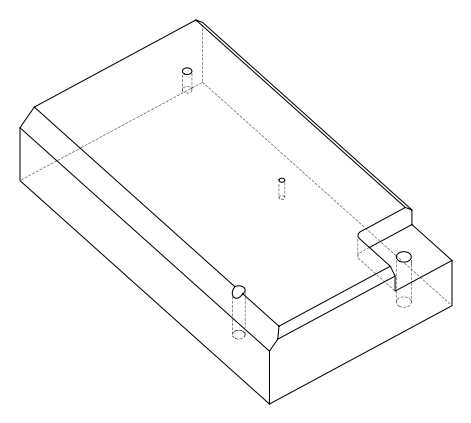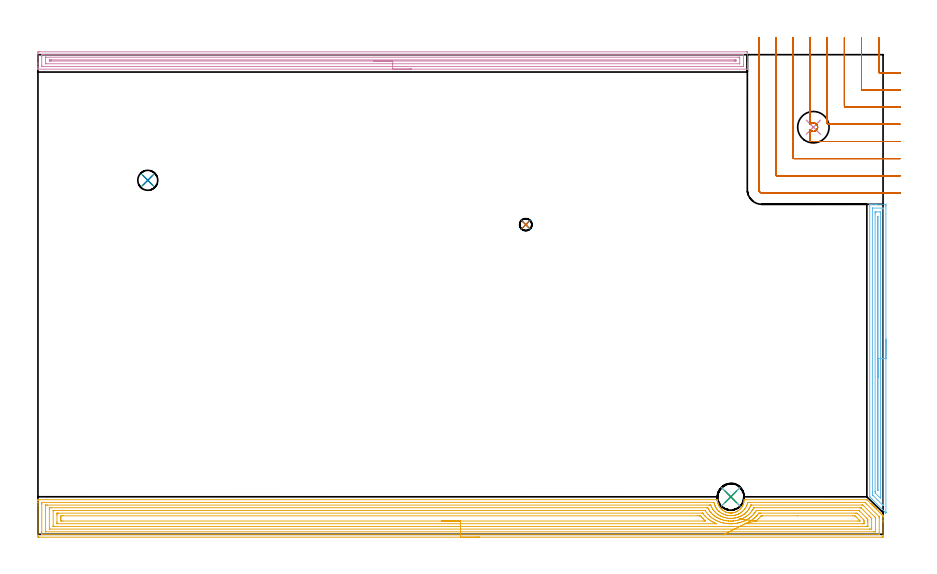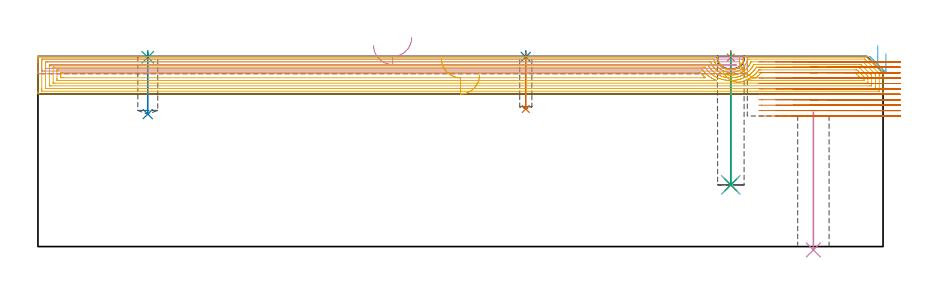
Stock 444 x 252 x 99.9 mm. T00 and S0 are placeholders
(PLAN: 13 operations, 8 tool changes, 62.6 min)
(1 SPOT_DRILL | STEP1POCKET | NXT0321_9005460120000 | 0.03 min | 2 mm3)
(2 SPOT_DRILL_1 | STEP1POCKET_1 | NXT0321_9005460120000 | 0.03 min | 0 mm3)
(3 SPOT_DRILL_2 | STEP1POCKET_2 | NXT0321_9005460120000 | 0.03 min | 1 mm3)
(4 INDEXABLE_INSERT_DRILL_THROUGH_HOLE_FROM_SOLID | STEP1HOLE | NXT0302_004 | 0.3 min | 21316 mm3)
(5 DRILL_BLIND_HOLE_INTO_CENTER | STEP1POCKET | UGT0301_201 | 0.28 min | 3617 mm3)
(6 DRILL_TO_ENLARGE_BLIND_HOLE | STEP1POCKET | UGT0301_374 | 0.28 min | 5307 mm3)
(7 DRILL_BLIND_HOLE_INTO_CENTER_1 | STEP1POCKET_1 | NXT0301_035 | 0.12 min | 851 mm3)
(8 DRILL_BLIND_HOLE_INTO_CENTER_2 | STEP1POCKET_2 | NXT0301_076 | 0.13 min | 2499 mm3)
(9 BORE_BLIND_HOLE | STEP1POCKET | UGT0332_064 | 0.28 min | 1434 mm3)
(10 AREA_MILL | FG_CHAMFER_SURFACE | UGT0205_001 | 12.1 min | 15656 mm3)
(11 AREA_MILL_1 | FG_CHAMFER_SURFACE_1 | UGT0205_001 | 25.23 min | 85924 mm3)
(12 AREA_MILL_2 | FG_CHAMFER_SURFACE_2 | UGT0205_001 | 5.2 min | 5850 mm3)
(13 MILL_CORNER_NOTCH_RECTANGULAR | CORNER_NOTCH_RECTANGULAR | NXT0201_011 | Follow Part, ap 3, ae 75% | 18.59 min | 167952 mm3)
(TOOL NXT0321_9005460120000 | NC Spot Drill, 142deg, 12mm, Carbide, Uncoated | D12 PA142 FL30 Z2)
(TOOL NXT0302_004 | Index. Insert Drill 16.5mm [880-D1650L20-05] | D16.5 PA176 FL83 Z2)
(TOOL UGT0301_201 | Twist Drill 8.4 mm | D8.4 PA118 FL72 Z2)
(TOOL UGT0301_374 | Twist Drill Flat Bottom 13 mm | D13 PA180 FL101 Z2)
(TOOL NXT0301_035 | Carbide Drill 6.4mm [860.1-0640-032A1-MM 2214] | D6.4 PA140 FL53 Z2)
(TOOL NXT0301_076 | Carbide Drill 10.5mm [860.1-1050-032A1-MM 2214] | D10.5 PA140 FL55 Z2)
(TOOL UGT0332_064 | 14 mm Boring Bar Slip Fit | D14)
(TOOL UGT0205_001 | Chamfer Mill 20 x 3 x 45 deg. | D20 FL50 Z2)
(TOOL NXT0201_011 | ENDMILL 12mm [2P460-1200-NA 1630] | D12 FL38 Z6)
(OP 1 SPOT_DRILL)
G17 G21 G94 G90
T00 M6
G54
G17 G0 G90 X364. Y19.7 S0 M3
G43 Z109.9 H0
G94 G81 G98 Z99.297 F250. R102.9
G80
M5
M2
(OP 2 SPOT_DRILL_1)
G17 G21 G94 G90
T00 M6
G54
G17 G0 G90 X256.3 Y162.7 S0 M3
G43 Z109.9 H0
G94 G81 G98 Z99.625 F250. R102.9
G80
M5
M2
(OP 3 SPOT_DRILL_2)
G17 G21 G94 G90
T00 M6
G54
G17 G0 G90 X57.7 Y186. S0 M3
G43 Z109.9 H0
G94 G81 G98 Z99.448 F250. R102.9
G80
M5
M2
(OP 4 INDEXABLE_INSERT_DRILL_THROUGH_HOLE_FROM_SOLID)
G17 G21 G94 G90
T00 M6
G54
G17 G0 G90 X407.4 Y213.9 S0 M3
G43 Z109.9 H1
G94 G81 G98 Z-1.788 F250. R70.6
G80
M5
M2
(OP 5 DRILL_BLIND_HOLE_INTO_CENTER)
G17 G21 G94 G90
T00 M6
G54
G17 G0 G90 X364. Y19.7 S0 M3
G43 Z109.9 H0
G94 G81 G98 Z32.4 F250. R101.9
G80
M5
M2
(OP 6 DRILL_TO_ENLARGE_BLIND_HOLE)
G17 G21 G94 G90
T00 M6
G54
G17 G0 G90 X364. Y19.7 S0 M3
G43 Z109.9 H0
G94 G73 G98 Z32.4 F250. Q11.25 R101.9
G80
M5
M2
(OP 7 DRILL_BLIND_HOLE_INTO_CENTER_1)
G17 G21 G94 G90
T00 M6
G54
G17 G0 G90 X256.3 Y162.7 S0 M3
G43 Z109.9 H1
G94 G81 G98 Z72.3 F250. R101.9
G80
M5
M2
(OP 8 DRILL_BLIND_HOLE_INTO_CENTER_2)
G17 G21 G94 G90
T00 M6
G54
G17 G0 G90 X57.7 Y186. S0 M3
G43 Z109.9 H1
G94 G81 G98 Z69.6 F250. R101.9
G80
M5
M2
(OP 9 BORE_BLIND_HOLE)
G17 G21 G94 G90
T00 M6
G54
G17 G0 G90 X364. Y19.7 S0 M3
G43 Z109.9 H0
G94 G85 G98 Z32.4 F250. R101.9
G80
M5
M2
(OP 10 AREA_MILL)
G17 G21 G94 G90
T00 M6
G54
G17 G0 G90 X196.35 Y244.4 S1061 M3
G43 Z109.9 H0
G94 G1 X196.312 Z109.028 F250.
X196.198 Z108.163
X196.009 Z107.312
X195.747 Z106.48
X195.413 Z105.674
X195.01 Z104.9
X194.542 Z104.164
X194.01 Z103.472
X193.421 Z102.829
X192.778 Z102.24
X192.086 Z101.708
X191.35 Z101.24
X190.576 Z100.837
X189.77 Z100.503
X188.938 Z100.241
X188.086 Z100.052
X187.222 Z99.938
X186.35 Z99.9
X0.166
X0.01 Y244.403 Z99.888
X0.007 Y244.438 Z99.853
X0. Y244.81 Z99.489
Y245.178 Z99.121
Y245.84 Z98.455
Y247.059 Z97.238
Y247.617 Z96.677
Y252.339 Z91.958
X0.004 Y252.949 Z91.349
X0.008 Y253.492 Z90.806
X0.065 Y253.494 Z90.804
X0.613 Y253.5 Z90.8
X372.087
X372.43 Y253.496 Z90.802
X372.69 Y253.492 Z90.806
X372.7 Y253.228 Z91.07
Y247.617 Z96.677
Y247.059 Z97.238
Y246.729 Z97.568
Y246.171 Z98.126
Y245.84 Z98.455
Y245.178 Z99.121
Y244.81 Z99.489
X372.693 Y244.438 Z99.853
X372.69 Y244.403 Z99.888
X372.534 Y244.4 Z99.9
X186.35
Y245.814 Z98.486
X2.424 Y245.815 Z98.485
X2.399 Y245.816 Z98.484
X2.01 Y245.84 Z98.46
X2.001 Y246.235 Z98.065
X2. Y251.171 Z93.129
X2.001 Y251.567 Z92.733
X2.01 Y252.06 Z92.24
X2.374 Y252.085 Z92.215
X2.399
X3.266 Y252.086 Z92.214
X370.276 Y252.085 Z92.215
X370.301
X370.69 Y252.06 Z92.24
X370.699 Y251.665 Z92.635
X370.7 Y246.729 Z97.571
X370.699 Y246.333 Z97.967
X370.69 Y245.84 Z98.46
X370.326 Y245.815 Z98.485
X370.301
X369.434 Y245.814 Z98.486
X186.35
Y247.228 Z97.072
X4.575 Y247.229 Z97.071
X4.184 Y247.231 Z97.069
X4.055 Y247.233 Z97.067
X4.016 Y247.235 Z97.065
X4.01 Y247.312 Z96.988
X4.005 Y247.434 Z96.866
X4.001 Y247.617 Z96.683
X4. Y247.801 Z96.499
X4.001 Y250.465 Z93.835
X4.008 Y250.649 Z93.651
X4.011 Y250.666 Z93.634
X4.015 Y250.668 Z93.632
X4.038 Y250.67 Z93.63
X4.087 Y250.671 Z93.629
X4.184
X368.125
X368.515 Y250.669 Z93.631
X368.645 Y250.667 Z93.633
X368.684 Y250.665 Z93.635
X368.69 Y250.588 Z93.712
X368.695 Y250.466 Z93.834
X368.699 Y250.283 Z94.017
X368.7 Y250.099 Z94.201
X368.699 Y247.435 Z96.865
X368.692 Y247.25 Z97.05
X368.689 Y247.234 Z97.066
X368.685 Y247.232 Z97.068
X368.662 Y247.23 Z97.07
X368.613 Y247.229 Z97.071
X368.515 Y247.228 Z97.072
X186.35
Y248.643 Z95.657
X6.725
X6.108 Y248.648 Z95.652
X6.015 Y248.65 Z95.65
X6.01 Y248.743 Z95.557
X6.007 Y248.95 Z95.35
X6.01 Y249.157 Z95.143
X6.015 Y249.251 Z95.049
X6.112 Y249.254 Z95.046
X6.246 Y249.255 Z95.045
X6.863 Y249.257 Z95.043
X7.001
X365.975
X366.592 Y249.252 Z95.048
X366.685 Y249.25 Z95.05
X366.69 Y249.157 Z95.143
X366.693 Y248.95 Z95.35
X366.69 Y248.743 Z95.557
X366.685 Y248.649 Z95.651
X366.587 Y248.647 Z95.653
X365.699 Y248.643 Z95.657
X186.35
X185.478 Z95.695
X184.614 Z95.809
X183.762 Z95.998
X182.93 Z96.26
X182.124 Z96.594
X181.35 Z96.997
X180.614 Z97.466
X179.922 Z97.997
X179.279 Z98.586
X178.69 Z99.229
X178.158 Z99.922
X177.69 Z100.657
X177.287 Z101.431
X176.953 Z102.237
X176.691 Z103.069
X176.502 Z103.921
X176.388 Z104.786
X176.35 Z105.657
G0 Z109.9
M5
M2
(OP 11 AREA_MILL_1)
G17 G21 G94 G90
T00 M6
G54
G17 G0 G90 X232. Y-1.5 S1061 M3
G43 Z109.9 H0
Z90.2
G94 G1 X231.962 Z89.328 F250.
X231.848 Z88.464
X231.659 Z87.612
X231.397 Z86.78
X231.063 Z85.974
X230.66 Z85.2
X230.192 Z84.464
X229.66 Z83.772
X229.071 Z83.129
X228.428 Z82.54
X227.736 Z82.008
X227. Z81.54
X226.226 Z81.137
X225.42 Z80.803
X224.588 Z80.541
X223.737 Z80.352
X222.872 Z80.238
X222. Z80.2
X0.633 Y-1.499 Z80.201
X0.101 Y-1.494 Z80.204
X0.008 Y-1.492 Z80.206
X0.004 Y-0.967 Z80.731
X0. Y-0.339 Z81.359
Y15.005 Z96.7
Y16.411 Z98.107
Y16.779 Z98.475
Y17.516 Z99.216
Y17.757 Z99.457
X0.008 Y18.164 Z99.856
X0.01 Y18.197 Z99.888
X0.186 Y18.2 Z99.9
X356.609
X356.991 Y18.193 Z99.892
X357.003 Y18.121 Z99.82
X357.011 Y17.903 Z99.603
X357.033 Y17.667 Z99.366
X357.062 Y17.357 Z99.057
X357.129 Y16.915 Z98.613
X357.215 Y16.52 Z98.216
X357.224 Y16.476 Z98.172
X357.327 Y16.111 Z97.808
X357.399 Y15.892 Z97.589
X357.446 Y15.75 Z97.447
X357.509 Y15.591 Z97.29
X357.713 Y15.145 Z96.845
X357.786 Y15.005 Z96.704
X357.942 Y14.708 Z96.407
X358.031 Y14.561 Z96.26
X358.133 Y14.394 Z96.092
X358.34 Y14.087 Z95.785
X358.398 Y14.012 Z95.71
X358.544 Y13.825 Z95.524
X358.878 Y13.443 Z95.142
X358.994 Y13.325 Z95.022
X359.087 Y13.23 Z94.926
X359.171 Y13.142 Z94.841
X359.234 Y13.078 Z94.778
X359.394 Y12.934 Z94.632
X359.765 Y12.639 Z94.337
X360.055 Y12.43 Z94.13
X360.128 Y12.378 Z94.078
X360.648 Y12.059 Z93.757
X360.731 Y12.015 Z93.714
X360.832 Y11.962 Z93.661
X361.022 Y11.872 Z93.569
X361.081 Y11.847 Z93.544
X361.466 Y11.686 Z93.385
X361.625 Y11.629 Z93.329
X361.916 Y11.528 Z93.224
X361.976 Y11.512 Z93.207
X362.173 Y11.456 Z93.154
X362.232 Y11.439 Z93.138
X362.361 Y11.406 Z93.101
X362.423 Y11.394 Z93.086
X362.663 Y11.345 Z93.037
X362.81 Y11.315 Z93.006
X362.87 Y11.307 Z92.997
X363.256 Y11.251 Z92.946
X363.538 Y11.226 Z92.921
X363.704 Y11.212 Z92.905
X363.764 Y11.211 Z92.901
X363.816 Y11.207 Z92.9
X363.96 Z92.904
X363.996 Z92.902
X364.017 Y11.208 Z92.904
X364.018
X364.12 Y11.212 Z92.899
X364.207 Z92.903
X364.598 Y11.234 Z92.931
X364.659 Y11.241 Z92.938
X364.714 Y11.247 Z92.946
X365.046 Y11.288 Z92.987
X365.492 Y11.373 Z93.067
X365.553 Y11.389 Z93.081
X365.725 Y11.43 Z93.128
X365.826 Y11.456 Z93.154
X365.941 Y11.486 Z93.182
X366. Y11.506 Z93.2
X366.276 Y11.592 Z93.291
X366.386 Y11.628 Z93.326
X366.836 Y11.812 Z93.51
X366.895 Y11.841 Z93.537
X367.28 Y12.019 Z93.719
X367.354 Y12.058 Z93.758
X367.414 Y12.095 Z93.795
X367.77 Y12.313 Z94.013
X368.174 Y12.589 Z94.289
X368.61 Y12.942 Z94.64
X369.068 Y13.38 Z95.08
X369.452 Y13.825 Z95.524
X369.717 Y14.177 Z95.875
X369.93 Y14.49 Z96.189
X369.962 Y14.538 Z96.236
X370.061 Y14.708 Z96.407
X370.287 Y15.146 Z96.845
X370.422 Y15.448 Z97.146
X370.486 Y15.591 Z97.29
X370.646 Y16.03 Z97.729
X370.777 Y16.475 Z98.173
X370.812 Y16.62 Z98.318
X370.856 Y16.798 Z98.494
X370.94 Y17.357 Z99.057
X370.98 Y17.729 Z99.428
X370.997 Y18.118 Z99.816
X371.009 Y18.194 Z99.892
X371.814 Y18.2 Z99.9
X435.317
X435.495 Y18.196 Z99.889
X435.548 Y18.154 Z99.849
X435.591 Y18.11 Z99.808
X437.514 Y16.188 Z97.884
X437.619 Y16.082 Z97.781
X437.703 Y15.998 Z97.697
X437.81 Y15.892 Z97.588
X437.912 Y15.788 Z97.488
X438.001 Y15.7 Z97.399
X438.106 Y15.596 Z97.292
X438.206 Y15.495 Z97.194
X438.299 Y15.401 Z97.101
X438.401 Y15.301 Z96.997
X438.499 Y15.201 Z96.901
X438.597 Y15.103 Z96.803
X438.697 Y15.005 Z96.701
X438.793 Y14.908 Z96.607
X438.895 Y14.805 Z96.505
X438.993 Y14.709 Z96.405
X439.086 Y14.614 Z96.314
X439.193 Y14.507 Z96.206
X439.289 Y14.413 Z96.109
X439.38 Y14.321 Z96.02
X439.491 Y14.209 Z95.908
X439.584 Y14.117 Z95.814
X439.673 Y14.027 Z95.727
X439.789 Y13.911 Z95.61
X439.88 Y13.822 Z95.518
X439.966 Y13.734 Z95.433
X440.088 Y13.613 Z95.312
X440.176 Y13.526 Z95.222
X440.26 Y13.44 Z95.14
X440.386 Y13.315 Z95.014
X440.472 Y13.23 Z94.926
X440.715 Y12.985 Z94.685
X441.359 Y12.343 Z94.039
X441.578 Y12.122 Z93.822
X442.246 Y11.456 Z93.152
X442.448 Y11.252 Z92.952
X442.473 Y11.227 Z92.927
X443.133 Y10.568 Z92.265
X443.195 Y10.506 Z92.205
X443.367 Y10.333 Z92.032
X443.429 Y10.272 Z91.969
X443.488 Y10.213 Z91.912
X443.665 Y10.035 Z91.734
X443.725 Y9.977 Z91.673
X443.781 Y9.919 Z91.618
X443.963 Y9.733 Z91.432
X443.992 Y9.697 Z91.395
X443.995 Y9.681 Z91.379
X444. Y9.627 Z91.325
Y9.572 Z91.27
Y8.794 Z90.488
Y7.538 Z89.235
Y7.019 Z88.713
Y6.391 Z88.086
Y-0.707 Z80.99
X443.997 Y-0.967 Z80.731
X443.992 Y-1.492 Z80.206
X443.899 Y-1.494 Z80.204
X443.367 Y-1.5 Z80.2
X222.
Y-0.086 Z81.614
X2.428
X2.01 Y-0.079 Z81.621
X2.003 Y0.336 Z82.036
X2.001 Y0.808 Z82.508
X2. Y1.226 Z82.926
X2.001 Y15.892 Z97.592
X2.003 Y16.308 Z98.008
X2.01 Y16.779 Z98.479
X2.415 Y16.786 Z98.486
X354.814
X355.128 Y16.779 Z98.479
X355.226 Y16.377 Z98.077
X355.359 Y15.892 Z97.592
X355.457 Y15.583 Z97.283
X355.527 Y15.375 Z97.075
X355.644 Y15.075 Z96.775
X355.676 Y15.005 Z96.705
X355.715 Y14.921 Z96.621
X356.134 Y14.117 Z95.817
X356.315 Y13.82 Z95.52
X356.609 Y13.386 Z95.086
X356.735 Y13.23 Z94.93
X357.088 Y12.814 Z94.514
X357.522 Y12.343 Z94.043
X357.754 Y12.132 Z93.832
X357.988 Y11.933 Z93.633
X358.398 Y11.608 Z93.308
X358.454 Y11.567 Z93.267
X358.618 Y11.456 Z93.156
X359.292 Y11.026 Z92.726
X359.605 Y10.853 Z92.553
X360.172 Y10.583 Z92.283
X360.187 Y10.577 Z92.277
X360.208 Y10.568 Z92.268
X361.081 Y10.248 Z91.948
X361.532 Y10.121 Z91.821
X361.976 Y10.016 Z91.716
X362.129 Y9.985 Z91.685
X362.425 Y9.93 Z91.63
X362.77 Y9.879 Z91.579
X362.87 Y9.868 Z91.568
X363.643 Y9.801 Z91.501
X363.764 Y9.797 Z91.497
X364.155 Y9.799 Z91.499
X364.525 Y9.814 Z91.514
X364.659 Y9.823 Z91.523
X365.337 Y9.895 Z91.595
X365.553 Y9.927 Z91.627
X366.097 Y10.029 Z91.729
X366.448 Y10.117 Z91.817
X366.804 Y10.215 Z91.915
X367.342 Y10.393 Z92.093
X367.469 Y10.442 Z92.142
X367.781 Y10.568 Z92.268
X368.152 Y10.736 Z92.436
X368.236 Y10.776 Z92.476
X368.685 Y11.011 Z92.711
X369.131 Y11.283 Z92.983
X369.235 Y11.352 Z93.052
X369.384 Y11.456 Z93.156
X369.752 Y11.727 Z93.427
X370.025 Y11.947 Z93.647
X370.238 Y12.132 Z93.832
X370.462 Y12.343 Z94.043
X370.693 Y12.568 Z94.268
X370.92 Y12.816 Z94.516
X371.109 Y13.042 Z94.742
X371.26 Y13.23 Z94.93
X371.496 Y13.545 Z95.245
X371.814 Y14.007 Z95.707
X371.855 Y14.077 Z95.777
X371.877 Y14.117 Z95.817
X372.157 Y14.664 Z96.364
X372.311 Y15.005 Z96.705
X372.429 Y15.282 Z96.982
X372.645 Y15.892 Z97.592
X372.661 Y15.939 Z97.639
X372.709 Y16.099 Z97.799
X372.843 Y16.646 Z98.346
X372.875 Y16.779 Z98.479
X373.597 Y16.786 Z98.486
X434.417 Y16.785 Z98.485
X434.423
X434.459 Y16.779 Z98.479
X435.331 Y15.919 Z97.619
X441.799 Y9.451 Z91.151
X441.907 Y9.34 Z91.04
X441.959 Y9.284 Z90.984
X441.982 Y9.256 Z90.956
X441.99 Y9.211 Z90.911
X441.996 Y8.794 Z90.494
X441.999 Y8.376 Z90.076
Y0.808 Z82.508
X441.998 Y0.392 Z82.092
X441.99 Y-0.079 Z81.621
X441.585 Y-0.086 Z81.614
X222.
Y1.328 Z83.028
X4.087 Y1.329 Z83.029
X4.043 Y1.33 Z83.03
X4.019 Y1.332 Z83.032
X4.012 Y1.334 Z83.034
X4.01 Y1.348 Z83.048
X4.004 Y1.486 Z83.186
X4.001 Y1.695 Z83.395
X4. Y1.904 Z83.604
X4.001 Y15.213 Z96.913
X4.003 Y15.283 Z96.983
X4.008 Y15.338 Z97.038
X4.012 Y15.365 Z97.065
X4.027 Y15.366 Z97.066
X4.211 Y15.369 Z97.069
X4.736 Y15.371 Z97.071
X5.105 Y15.372 Z97.072
X352.662 Y15.371 Z97.071
X353.031 Y15.37 Z97.07
X353.401 Y15.366 Z97.066
X353.445 Y15.365 Z97.065
X353.463 Y15.342 Z97.042
X353.597 Y15.005 Z96.705
X353.926 Y14.261 Z95.961
X353.998 Y14.117 Z95.817
X354.072 Y13.973 Z95.673
X354.351 Y13.47 Z95.17
X354.498 Y13.23 Z94.93
X354.82 Y12.758 Z94.458
X355.155 Y12.343 Z94.043
X355.414 Y12.04 Z93.74
X355.715 Y11.717 Z93.417
X355.974 Y11.456 Z93.156
X356.306 Y11.151 Z92.851
X356.609 Y10.904 Z92.604
X357.047 Y10.568 Z92.268
X357.504 Y10.263 Z91.963
X358.315 Y9.763 Z91.463
X358.398 Y9.719 Z91.419
X358.475 Y9.681 Z91.381
X359.292 Y9.319 Z91.019
X359.888 Y9.09 Z90.79
X360.187 Y8.983 Z90.683
X360.826 Y8.794 Z90.494
X361.081 Y8.731 Z90.431
X361.163 Y8.712 Z90.412
X361.976 Y8.552 Z90.252
X362.26 Y8.511 Z90.211
X362.87 Y8.443 Z90.143
X363.257 Y8.41 Z90.11
X363.764 Y8.383 Z90.083
X364.177 Y8.385 Z90.085
X364.659 Y8.404 Z90.104
X365.023 Y8.432 Z90.132
X365.553 Y8.488 Z90.188
X365.827 Y8.522 Z90.222
X366.448 Y8.631 Z90.331
X366.585 Y8.658 Z90.358
X367.175 Y8.794 Z90.494
X367.306 Y8.829 Z90.529
X367.342 Y8.84 Z90.54
X367.984 Y9.044 Z90.744
X368.236 Y9.128 Z90.828
X368.634 Y9.287 Z90.987
X369.131 Y9.501 Z91.201
X369.255 Y9.558 Z91.258
X369.509 Y9.681 Z91.381
X369.845 Y9.859 Z91.559
X370.025 Y9.961 Z91.661
X370.403 Y10.194 Z91.894
X370.92 Y10.538 Z92.238
X370.937 Y10.551 Z92.251
X370.961 Y10.568 Z92.268
X371.436 Y10.941 Z92.641
X371.814 Y11.257 Z92.957
X371.918 Y11.352 Z93.052
X372.026 Y11.456 Z93.156
X372.367 Y11.794 Z93.494
X372.709 Y12.171 Z93.871
X372.788 Y12.264 Z93.964
X372.851 Y12.343 Z94.043
X373.176 Y12.766 Z94.466
X373.507 Y13.23 Z94.93
X373.546 Y13.287 Z94.987
X373.603 Y13.375 Z95.075
X373.866 Y13.856 Z95.556
X374.004 Y14.117 Z95.817
X374.161 Y14.451 Z96.151
X374.395 Y15.005 Z96.705
X374.424 Y15.077 Z96.777
X374.497 Y15.28 Z96.98
X374.538 Y15.365 Z97.065
X374.564 Y15.367 Z97.067
X374.629 Y15.369 Z97.069
X374.76 Y15.371 Z97.071
X375.022
X432.634
X433.163 Y15.368 Z97.068
X433.343 Y15.365 Z97.065
X433.433 Y15.356 Z97.056
X433.529 Y15.268 Z96.968
X433.795 Y15.005 Z96.705
X439.119 Y9.681 Z91.381
X439.789 Y9.004 Z90.704
X439.99 Y8.794 Z90.494
X439.996 Y8.589 Z90.289
X439.999 Y7.906 Z89.606
X440. Y7.698 Z89.398
Y1.487 Z83.187
X439.997 Y1.417 Z83.117
X439.992 Y1.362 Z83.062
X439.988 Y1.335 Z83.035
X439.973 Y1.334 Z83.034
X439.789 Y1.331 Z83.031
X439.264 Y1.329 Z83.029
X438.895 Y1.328 Z83.028
X222.
Y2.743 Z84.443
X6.732
X6.112 Y2.748 Z84.448
X6.045 Y2.75 Z84.45
X6.01 Y2.755 Z84.455
X6.008 Y2.805 Z84.505
X6.004 Y3.026 Z84.726
X6. Y3.469 Z85.169
Y13.229 Z94.929
X6.004 Y13.673 Z95.373
X6.008 Y13.895 Z95.595
X6.01 Y13.945 Z95.645
X6.057 Y13.95 Z95.65
X6.165 Y13.953 Z95.653
X6.894 Y13.957 Z95.657
X7.055
X351.405
X351.77 Y13.953 Z95.653
X351.947 Y13.95 Z95.65
X352.137 Y13.597 Z95.297
X352.337 Y13.23 Z94.93
X352.578 Y12.793 Z94.493
X352.875 Y12.343 Z94.043
X352.938 Y12.25 Z93.95
X353.031 Y12.121 Z93.821
X353.577 Y11.456 Z93.156
X353.926 Y11.069 Z92.769
X354.416 Y10.568 Z92.268
X354.82 Y10.204 Z91.904
X355.484 Y9.681 Z91.381
X355.715 Y9.514 Z91.214
X356.244 Y9.156 Z90.856
X356.609 Y8.935 Z90.635
X356.849 Y8.794 Z90.494
X357.267 Y8.559 Z90.259
X357.504 Y8.447 Z90.147
X358.152 Y8.15 Z89.85
X358.398 Y8.052 Z89.752
X358.774 Y7.906 Z89.606
X359.292 Y7.718 Z89.418
X359.57 Y7.631 Z89.331
X360.187 Y7.458 Z89.158
X360.776 Y7.322 Z89.022
X361.081 Y7.259 Z88.959
X361.449 Y7.187 Z88.887
X361.874 Y7.12 Z88.82
X361.976 Y7.107 Z88.807
X362.785 Y7.019 Z88.719
X362.87 Y7.012 Z88.712
X362.878 Y7.011 Z88.711
X363.764 Y6.966 Z88.666
X363.819 Y6.965 Z88.665
X364.659 Y6.982 Z88.682
X364.695 Y6.983 Z88.683
X365.236 Y7.019 Z88.719
X365.524 Y7.048 Z88.748
X365.553 Y7.052 Z88.752
X366.315 Y7.151 Z88.851
X366.448 Y7.173 Z88.873
X367.073 Y7.286 Z88.986
X367.342 Y7.346 Z89.046
X367.796 Y7.456 Z89.156
X368.236 Y7.579 Z89.279
X368.489 Y7.656 Z89.356
X369.131 Y7.858 Z89.558
X369.167 Y7.87 Z89.57
X369.261 Y7.906 Z89.606
X369.798 Y8.132 Z89.832
X370.025 Y8.23 Z89.93
X370.414 Y8.408 Z90.108
X370.92 Y8.658 Z90.358
X371.009 Y8.705 Z90.405
X371.169 Y8.794 Z90.494
X371.569 Y9.037 Z90.737
X371.814 Y9.191 Z90.891
X372.106 Y9.391 Z91.091
X372.52 Y9.681 Z91.381
X372.628 Y9.761 Z91.461
X372.709 Y9.824 Z91.524
X373.12 Y10.16 Z91.86
X373.603 Y10.581 Z92.281
X374.041 Y11.021 Z92.721
X374.435 Y11.456 Z93.156
X374.464 Y11.488 Z93.188
X374.497 Y11.528 Z93.228
X374.852 Y11.986 Z93.686
X375.114 Y12.343 Z94.043
X375.229 Y12.505 Z94.205
X375.392 Y12.745 Z94.445
X375.571 Y13.052 Z94.752
X375.671 Y13.23 Z94.93
X376.036 Y13.913 Z95.613
X376.063 Y13.951 Z95.651
X376.104 Y13.952 Z95.652
X376.286 Y13.956 Z95.656
X376.448 Y13.957 Z95.657
X431.902
X432.267 Y13.952 Z95.652
X432.357 Y13.95 Z95.65
X432.404 Y13.936 Z95.636
X432.465 Y13.878 Z95.578
X432.634 Y13.715 Z95.415
X436.67 Y9.681 Z91.381
X437.106 Y9.244 Z90.944
X437.552 Y8.794 Z90.494
X437.99 Y8.348 Z90.048
X438. Y7.907 Z89.607
Y3.47 Z85.17
X437.996 Y3.027 Z84.727
X437.992 Y2.805 Z84.505
X437.99 Y2.755 Z84.455
X437.943 Y2.75 Z84.45
X437.835 Y2.747 Z84.447
X437.106 Y2.743 Z84.443
X436.945
X222.
Y4.157 Z85.857
X8.481
X8.077 Y4.16 Z85.86
X8.024 Y4.162 Z85.862
X8.008 Y4.165 Z85.865
X8.006 Y4.169 Z85.869
X8.002 Y4.201 Z85.901
X8.001 Y4.26 Z85.96
X8. Y4.357 Z86.057
X8.001 Y12.343 Z94.043
X8.004 Y12.512 Z94.212
X8.007 Y12.532 Z94.232
X8.01 Y12.536 Z94.236
X8.037 Y12.538 Z94.238
X8.144 Y12.542 Z94.242
X8.279 Y12.543 Z94.243
X8.481
X349.454
X350.148 Y12.542 Z94.242
X350.348 Y12.54 Z94.24
X350.544 Y12.536 Z94.236
X350.672 Y12.343 Z94.043
X351.243 Y11.48 Z93.18
X351.261 Y11.456 Z93.156
X351.321 Y11.378 Z93.078
X352.005 Y10.568 Z92.268
X352.137 Y10.419 Z92.119
X352.858 Y9.681 Z91.381
X353.031 Y9.523 Z91.223
X353.428 Y9.184 Z90.884
X353.909 Y8.794 Z90.494
X353.926 Y8.78 Z90.48
X353.989 Y8.731 Z90.431
X354.82 Y8.169 Z89.869
X355.244 Y7.906 Z89.606
X355.715 Y7.627 Z89.327
X356.329 Y7.297 Z88.997
X356.609 Y7.168 Z88.868
X356.944 Y7.019 Z88.719
X357.504 Y6.788 Z88.488
X357.887 Y6.639 Z88.339
X358.398 Y6.453 Z88.153
X359.222 Y6.202 Z87.902
X359.292 Y6.182 Z87.882
X359.474 Y6.132 Z87.832
X360.187 Y5.971 Z87.671
X360.393 Y5.927 Z87.627
X361.081 Y5.797 Z87.497
X361.479 Y5.737 Z87.437
X361.976 Y5.681 Z87.381
X362.484 Y5.628 Z87.328
X362.87 Y5.6 Z87.3
X363.438 Y5.568 Z87.268
X363.764 Y5.555 Z87.255
X364.337 Y5.564 Z87.264
X364.659 Y5.572 Z87.272
X365.193 Y5.602 Z87.302
X365.553 Y5.629 Z87.329
X366.01 Y5.679 Z87.379
X366.448 Y5.732 Z87.432
X366.803 Y5.78 Z87.48
X367.342 Y5.874 Z87.574
X367.561 Y5.915 Z87.615
X368.236 Y6.062 Z87.762
X368.294 Y6.075 Z87.775
X368.521 Y6.132 Z87.832
X368.995 Y6.267 Z87.967
X369.131 Y6.308 Z88.008
X369.672 Y6.482 Z88.182
X370.025 Y6.598 Z88.298
X370.33 Y6.717 Z88.417
X370.92 Y6.954 Z88.654
X370.966 Y6.973 Z88.673
X371.069 Y7.019 Z88.719
X371.575 Y7.256 Z88.956
X371.814 Y7.374 Z89.074
X372.167 Y7.556 Z89.256
X372.709 Y7.858 Z89.558
X372.739 Y7.876 Z89.576
X372.789 Y7.906 Z89.606
X373.28 Y8.227 Z89.927
X373.603 Y8.446 Z90.146
X373.807 Y8.592 Z90.292
X374.081 Y8.794 Z90.494
X374.315 Y8.975 Z90.675
X374.497 Y9.122 Z90.822
X374.799 Y9.381 Z91.081
X375.14 Y9.681 Z91.381
X375.27 Y9.802 Z91.502
X375.392 Y9.919 Z91.619
X375.716 Y10.247 Z91.947
X376.006 Y10.568 Z92.268
X376.136 Y10.717 Z92.417
X376.286 Y10.894 Z92.594
X376.533 Y11.211 Z92.911
X376.717 Y11.456 Z93.156
X376.911 Y11.724 Z93.424
X377.181 Y12.111 Z93.811
X377.417 Y12.493 Z94.193
X377.436 Y12.52 Z94.22
X377.445 Y12.53 Z94.23
X377.471 Y12.536 Z94.236
X377.873 Y12.541 Z94.241
X378.075 Y12.542 Z94.242
X388.532 Y12.543 Z94.243
X431.047
X431.182 Y12.541 Z94.241
X431.289 Y12.538 Z94.238
X431.354 Y12.535 Z94.235
X431.376 Y12.516 Z94.216
X431.556 Y12.343 Z94.043
X431.74 Y12.162 Z93.862
X435.317 Y8.583 Z90.283
X435.986 Y7.906 Z89.606
X435.998 Y7.231 Z88.931
X435.999 Y7.019 Z88.719
X436. Y6.342 Z88.042
Y4.567 Z86.267
X435.999 Y4.357 Z86.057
X435.996 Y4.188 Z85.888
X435.993 Y4.168 Z85.868
X435.99 Y4.164 Z85.864
X435.963 Y4.162 Z85.862
X435.856 Y4.158 Z85.858
X435.721 Y4.157 Z85.857
X435.519
X222.
Y5.571 Z87.271
X10.142
X10.063 Y5.573 Z87.273
X10.024 Y5.575 Z87.275
X10.012 Y5.578 Z87.278
X10.01 Y5.586 Z87.286
X10.002 Y5.71 Z87.41
X10. Y6.132 Z87.832
Y6.599 Z88.299
Y10.149 Z91.849
X10.001 Y10.568 Z92.268
X10.004 Y11.032 Z92.732
X10.01 Y11.101 Z92.801
X10.02 Y11.122 Z92.822
X10.048 Y11.124 Z92.824
X10.189 Y11.127 Z92.827
X10.471 Y11.128 Z92.828
X10.801 Y11.129 Z92.829
X348.889
X349.171 Y11.127 Z92.827
X349.241 Y11.124 Z92.824
X349.253 Y11.123 Z92.823
X349.278 Y11.097 Z92.797
X349.337 Y11.016 Z92.716
X349.454 Y10.855 Z92.555
X349.685 Y10.568 Z92.268
X350.348 Y9.768 Z91.468
X350.429 Y9.681 Z91.381
X351.243 Y8.84 Z90.54
X351.293 Y8.794 Z90.494
X351.746 Y8.403 Z90.103
X352.137 Y8.081 Z89.781
X352.361 Y7.906 Z89.606
X353.031 Y7.426 Z89.126
X353.641 Y7.019 Z88.719
X353.926 Y6.841 Z88.541
X354.386 Y6.563 Z88.263
X354.82 Y6.331 Z88.031
X355.204 Y6.132 Z87.832
X355.715 Y5.899 Z87.599
X356.143 Y5.707 Z87.407
X356.235 Y5.667 Z87.367
X356.282 Y5.646 Z87.346
X356.352 Y5.61 Z87.31
X356.414 Y5.577 Z87.277
X356.367 Y5.575 Z87.275
X356.278 Y5.572 Z87.272
X356.127
X355.715 Y5.571 Z87.271
X222.
Y6.985 Z88.685
X13.189
X12.292 Y6.988 Z88.688
X12.26 Y6.99 Z88.69
X12.01 Y7.019 Z88.719
X12.004 Y7.274 Z88.974
X12.001 Y7.906 Z89.606
X12. Y8.164 Z89.864
X12.001 Y8.794 Z90.494
X12.002 Y9.05 Z90.75
X12.01 Y9.681 Z91.381
X12.231 Y9.71 Z91.41
X12.26 Y9.712 Z91.412
X13.121 Y9.715 Z91.415
X346.737
X347.633 Y9.713 Z91.413
X347.665 Y9.712 Z91.412
X348.081 Y9.681 Z91.381
X348.559 Y9.132 Z90.832
X348.869 Y8.794 Z90.494
X349.454 Y8.19 Z89.89
X349.743 Y7.906 Z89.606
X350.348 Y7.381 Z89.081
X350.774 Y7.019 Z88.719
X350.379 Y6.988 Z88.688
X350.348 Y6.987 Z88.687
X349.488 Y6.985 Z88.685
X222.
X221.128 Z88.723
X220.264 Z88.837
X219.412 Z89.026
X218.58 Z89.288
X217.774 Z89.622
X217. Z90.025
X216.264 Z90.494
X215.572 Z91.025
X214.929 Z91.614
X214.34 Z92.257
X213.809 Z92.95
X213.34 Z93.685
X212.937 Z94.459
X212.603 Z95.265
X212.341 Z96.097
X212.152 Z96.949
X212.038 Z97.814
X212. Z98.685
G0 Z109.9
X359.77 Y-0.362
Z92.301
G1 X360.12 Y-0.186 Z91.522
X360.53 Y0.02 Z90.78
X360.995 Y0.254 Z90.08
X361.514 Y0.515 Z89.429
X362.081 Y0.801 Z88.831
X362.692 Y1.108 Z88.29
X363.344 Y1.436 Z87.811
X364.03 Y1.781 Z87.397
X364.746 Y2.141 Z87.052
X365.486 Y2.513 Z86.778
X366.244 Y2.895 Z86.577
X367.015 Y3.283 Z86.451
X367.793 Y3.674 Z86.401
X368.572 Y4.066 Z86.427
X369.346 Y4.455 Z86.529
X370.11 Y4.839 Z86.706
X370.856 Y5.215 Z86.956
X371.58 Y5.579 Z87.279
X371.756 Y5.66 Z87.36
X371.814 Y5.685 Z87.385
X372.126 Y5.822 Z87.522
X372.387 Y5.938 Z87.638
X372.709 Y6.084 Z87.784
X372.741 Y6.099 Z87.799
X372.806 Y6.132 Z87.832
X373.328 Y6.404 Z88.104
X373.603 Y6.556 Z88.256
X373.898 Y6.727 Z88.427
X374.384 Y7.019 Z88.719
X374.454 Y7.063 Z88.763
X374.497 Y7.091 Z88.791
X374.982 Y7.426 Z89.126
X375.392 Y7.714 Z89.414
X375.503 Y7.796 Z89.496
X375.645 Y7.906 Z89.606
X375.999 Y8.192 Z89.892
X376.286 Y8.428 Z90.128
X376.482 Y8.6 Z90.3
X376.696 Y8.794 Z90.494
X376.944 Y9.028 Z90.728
X377.181 Y9.258 Z90.958
X377.388 Y9.471 Z91.171
X377.578 Y9.681 Z91.381
X377.809 Y9.945 Z91.645
X378.075 Y10.258 Z91.958
X378.213 Y10.432 Z92.132
X378.712 Y11.087 Z92.787
X378.734 Y11.113 Z92.813
X378.76 Y11.122 Z92.822
X378.828 Y11.125 Z92.825
X378.969 Y11.127 Z92.827
X379.534 Y11.129 Z92.829
X379.864
X429.387 Y11.128 Z92.828
X429.951 Y11.125 Z92.825
X430.287 Y11.122 Z92.822
X430.845 Y10.605 Z92.305
X433.546 Y7.906 Z89.606
X433.989 Y7.45 Z89.15
X433.994 Y7.019 Z88.719
X433.999 Y6.552 Z88.252
Y6.132 Z87.832
X433.996 Y5.668 Z87.368
X433.99 Y5.599 Z87.299
X433.98 Y5.578 Z87.278
X433.952 Y5.576 Z87.276
X433.811 Y5.573 Z87.273
X433.529 Y5.572 Z87.272
X433.199 Y5.571 Z87.271
X371.736 Y5.572 Z87.272
X371.665 Y5.573 Z87.273
X371.593 Y5.577 Z87.277
X371.58 Y5.579 Z87.279
X377.18 Y6.99 Z88.69
X377.181 Y6.993 Z88.693
X377.195 Y7.005 Z88.705
X377.681 Y7.41 Z89.11
X378.075 Y7.742 Z89.442
X378.163 Y7.819 Z89.519
X378.257 Y7.906 Z89.606
X378.619 Y8.254 Z89.954
X378.969 Y8.595 Z90.295
X379.067 Y8.697 Z90.397
X379.155 Y8.794 Z90.494
X379.482 Y9.172 Z90.872
X379.864 Y9.618 Z91.318
X379.895 Y9.65 Z91.35
X379.925 Y9.681 Z91.381
X380.726 Y9.713 Z91.413
X380.758 Y9.714 Z91.414
X399.06 Y9.715 Z91.415
X428.128
X429.025 Y9.712 Z91.412
X429.057 Y9.71 Z91.41
X429.31 Y9.681 Z91.381
X429.951 Y9.05 Z90.75
X431.096 Y7.906 Z89.606
X431.74 Y7.258 Z88.958
X431.969 Y7.019 Z88.719
X431.769 Y6.99 Z88.69
X431.74 Y6.989 Z88.689
X430.879 Y6.985 Z88.685
X377.214 Y6.986 Z88.686
X377.204
X377.181 Y6.989 Z88.689
X376.328 Y7.101 Z88.839
X375.492 Y7.21 Z89.063
X374.679 Y7.316 Z89.359
X373.894 Y7.418 Z89.726
X373.144 Y7.516 Z90.161
X372.434 Y7.608 Z90.659
X371.77 Y7.695 Z91.219
X371.157 Y7.775 Z91.834
X370.599 Y7.848 Z92.501
X370.101 Y7.913 Z93.214
X369.667 Y7.969 Z93.969
X369.3 Y8.017 Z94.759
X369.002 Y8.056 Z95.578
X368.776 Y8.085 Z96.42
X368.624 Y8.105 Z97.279
X368.547 Y8.115 Z98.148
X368.545 Y8.116 Z99.02
X368.618 Y8.106 Z99.889
G0 Z109.9
M5
M2
(OP 12 AREA_MILL_2)
G17 G21 G94 G90
T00 M6
G54
G17 G0 G90 X445.5 Y102.3 S1061 M3
G43 Z109.9 H0
Z101.4
G94 G1 Y102.262 Z100.528 F250.
Y102.148 Z99.664
Y101.959 Z98.812
Y101.697 Z97.98
Y101.363 Z97.174
Y100.96 Z96.4
Y100.492 Z95.664
Y99.96 Z94.972
Y99.371 Z94.329
Y98.728 Z93.74
Y98.036 Z93.208
Y97.3 Z92.74
Y96.526 Z92.337
Y95.72 Z92.003
Y94.888 Z91.741
Y94.036 Z91.552
Y93.172 Z91.438
Y92.3 Z91.4
Y11.346
X445.499 Y11.31 Z91.399
X445.492 Y11.22 Z91.398
X445.491 Y11.217 Z91.399
X445.459 Y11.237 Z91.432
X445.317 Y11.382 Z91.581
X445.176 Y11.522 Z91.72
X445.041 Y11.658 Z91.857
X444.87 Y11.829 Z92.028
X438.197 Y18.503 Z98.702
X437.27 Y19.429 Z99.628
X437.088 Y19.613 Z99.809
X437.003 Y19.705 Z99.889
X437. Y19.876 Z99.9
Y173.218
X437.003 Y173.39 Z99.888
X437.13 Y173.397 Z99.762
X437.264 Y173.4 Z99.636
X437.487 Z99.413
X438.197 Z98.698
X439.424 Z97.473
X439.941 Z96.953
X440.555 Z96.34
X444.917 Z91.981
X445.176 Y173.396 Z91.722
X445.494 Y173.39 Z91.404
X445.498 Y173.101 Z91.401
X445.5 Y172.771 Z91.4
Y172.439
Y92.3
X444.086 Z92.814
X444.085 Y15.405 Z92.815
X444.083 Y15.209 Z92.817
X444.08 Y15.112 Z92.82
X444.078 Y15.084 Z92.822
X444.049 Y15.11 Z92.851
X443.745 Y15.405 Z93.155
X438.729 Y20.421 Z98.171
X438.556 Y20.596 Z98.344
X438.47 Y20.687 Z98.43
X438.43 Y20.732 Z98.47
X438.421 Y20.77 Z98.479
X438.415 Y21.44 Z98.485
Y21.664
X438.414 Y22.335 Z98.486
X438.415 Y170.759 Z98.485
X438.416 Y170.983 Z98.484
X438.421 Y171.318 Z98.479
X438.425 Y171.39 Z98.475
X438.527 Y171.395 Z98.373
X438.663 Y171.399 Z98.237
X443.431 Y171.4 Z93.469
X443.898 Y171.399 Z93.002
X444.043 Y171.393 Z92.857
X444.072 Y171.391 Z92.828
X444.079 Y171.34 Z92.821
X444.083 Y171.209 Z92.817
X444.085 Y170.983 Z92.815
X444.086 Y92.3 Z92.814
X442.672 Z94.228
X442.671 Y19.761 Z94.229
X442.666 Y18.982 Z94.234
X442.665 Y18.965 Z94.235
X442.626 Y18.982 Z94.274
X442.559 Y19.045 Z94.341
X441.723 Y19.876 Z95.177
X439.935 Y21.664 Z96.965
X439.835 Y21.773 Z97.065
X439.829 Y22.558 Z97.071
Y22.674
Y168.416
X439.833 Y169.195 Z97.067
X439.835 Y169.304 Z97.065
X439.847 Y169.39 Z97.053
X439.941 Y169.392 Z96.959
X440.614 Y169.399 Z96.286
X442.359 Z94.541
X442.559 Y169.394 Z94.341
X442.624 Y169.39 Z94.276
X442.665 Y169.379 Z94.235
X442.667 Y169.31 Z94.233
X442.67 Y169.195 Z94.23
X442.671 Y169.079 Z94.229
X442.672 Y92.3 Z94.228
X441.257 Z95.643
Y23.437
X441.251 Y23.004 Z95.649
X441.249 Y22.952 Z95.651
X441.244 Y22.998 Z95.656
X441.243 Y23.012 Z95.657
Y166.952
X441.244 Y166.966 Z95.656
X441.25 Y166.987 Z95.65
X441.256 Y166.967 Z95.644
X441.257 Y166.952 Z95.643
Y92.3
Y91.428 Z95.681
Y90.564 Z95.795
Y89.712 Z95.983
Y88.88 Z96.246
Y88.074 Z96.58
Y87.3 Z96.982
Y86.564 Z97.451
Y85.872 Z97.982
Y85.229 Z98.572
Y84.64 Z99.215
Y84.108 Z99.907
Y83.64 Z100.643
Y83.237 Z101.416
Y82.903 Z102.222
Y82.641 Z103.054
Y82.452 Z103.906
Y82.338 Z104.771
Y82.3 Z105.643
G0 Z109.9
M5
M2
(OP 13 MILL_CORNER_NOTCH_RECTANGULAR)
G17 G21 G94 G90
T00 M6
G54
G17 G0 G90 X441.689 Y261. S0 M3
G43 Z109.901 H1
Z97.056
G94 G1 X441.7 Y258. F250.
Y257.774 F500.
Y242.995
G3 X442.295 Y242.4 R0.6
G1 X449.912
X450.
X453. Y242.396 F250.
G0 Z109.901
X432.687 Y261.
Z97.056
G1 X432.7 Y258.
Y257.774 F500.
Y233.995
G3 X433.295 Y233.4 R0.6
G1 X449.912
X450.
X453. Y233.395 F250.
G0 Z109.901
X423.684 Y261.
Z97.056
G1 X423.699 Y258.
X423.7 Y257.774 F500.
Y224.995
G3 X424.295 Y224.4 R0.6
G1 X449.912
X450.
X453. Y224.394 F250.
G0 Z109.901
X414.68 Y261.
Z97.056
G1 X414.699 Y258.
X414.7 Y257.774 F500.
Y215.996
G3 X415.296 Y215.4 R0.6
G1 X449.912
X450.
X453. Y215.393 F250.
G0 Z109.901
X405.674 Y261.
Z97.056
G1 X405.699 Y258.
X405.7 Y257.774 F500.
Y215.361
X405.956 Y215.619
G2 X406.914 Y216.094 R2.568
X408.889 Y215.579 R2.339
X408.64 Y212.029 R2.262
G1 X408.537 Y211.961
G2 X406.813 Y211.734 R2.346
X405.7 Y212.442 R2.361
G1 Y206.996
G3 X406.296 Y206.4 R0.6
G1 X449.912
X450.
X453. Y206.39 F250.
G0 Z109.901
X396.661 Y261.
Z97.056
G1 X396.699 Y258.
G2 X396.7 Y257.774 R18. F500.
G1 Y197.996
G3 X397.296 Y197.4 R0.6
G1 X449.912
X450.
X453. Y197.385 F250.
G0 Z109.901
X387.622 Y260.999
Z97.056
G1 X387.697 Y258.
G2 X387.7 Y257.774 R9. F500.
G1 Y188.996
G3 X388.296 Y188.4 R0.6
G1 X449.912
X450.
X453. Y188.37 F250.
G0 Z109.901
X378.7 Y260.774
Z97.056
G1 Y257.774
Y181. F500.
G3 X380.3 Y179.4 R1.6
G1 X449.912
X452.912 F250.
G0 Z109.901
X441.7 Y261.
Z94.21
G1 Y258.
Y242.995 F500.
G3 X442.295 Y242.4 R0.6
G1 X450.
X453. F250.
G0 Z109.901
X432.7 Y261.
Z94.21
G1 Y258.
Y233.995 F500.
G3 X433.295 Y233.4 R0.6
G1 X450.
X453. F250.
G0 Z109.901
X423.7 Y261.
Z94.21
G1 Y258.
Y224.995 F500.
G3 X424.295 Y224.4 R0.6
G1 X450.
X453. F250.
G0 Z109.901
X414.7 Y261.
Z94.21
G1 Y258.
Y215.996 F500.
G3 X415.296 Y215.4 R0.6
G1 X450.
X453. F250.
G0 Z109.901
X405.7 Y261.
Z94.21
G1 Y258.
Y215.361 F500.
X405.956 Y215.619
G2 X406.914 Y216.094 R2.568
X408.889 Y215.579 R2.339
X408.64 Y212.029 R2.262
G1 X408.537 Y211.961
G2 X406.813 Y211.734 R2.346
X405.7 Y212.442 R2.361
G1 Y206.996
G3 X406.296 Y206.4 R0.6
G1 X450.
X453. F250.
G0 Z109.901
X396.7 Y261.
Z94.21
G1 Y258.
Y197.996 F500.
G3 X397.296 Y197.4 R0.6
G1 X450.
X453. F250.
G0 Z109.901
X387.7 Y261.
Z94.21
G1 Y258.
Y188.996 F500.
G3 X388.296 Y188.4 R0.6
G1 X450.
X453. F250.
G0 Z109.901
X378.7 Y261.
Z94.21
G1 Y258.
Y181. F500.
G3 X380.3 Y179.4 R1.6
G1 X450.
X453. F250.
G0 Z109.901
X441.7 Y261.
Z91.364
G1 Y258.
Y242.995 F500.
G3 X442.295 Y242.4 R0.6
G1 X450.
X453. F250.
G0 Z109.901
X432.7 Y261.
Z91.364
G1 Y258.
Y233.995 F500.
G3 X433.295 Y233.4 R0.6
G1 X450.
X453. F250.
G0 Z109.901
X423.7 Y261.
Z91.364
G1 Y258.
Y224.995 F500.
G3 X424.295 Y224.4 R0.6
G1 X450.
X453. F250.
G0 Z109.901
X414.7 Y261.
Z91.364
G1 Y258.
Y215.996 F500.
G3 X415.296 Y215.4 R0.6
G1 X450.
X453. F250.
G0 Z109.901
X405.7 Y261.
Z91.364
G1 Y258.
Y215.361 F500.
X405.956 Y215.619
G2 X406.914 Y216.094 R2.568
X408.889 Y215.579 R2.339
X408.64 Y212.029 R2.262
G1 X408.537 Y211.961
G2 X406.813 Y211.734 R2.346
X405.7 Y212.442 R2.361
G1 Y206.996
G3 X406.296 Y206.4 R0.6
G1 X450.
X453. F250.
G0 Z109.901
X396.7 Y261.
Z91.364
G1 Y258.
Y197.996 F500.
G3 X397.296 Y197.4 R0.6
G1 X450.
X453. F250.
G0 Z109.901
X387.7 Y261.
Z91.364
G1 Y258.
Y188.996 F500.
G3 X388.296 Y188.4 R0.6
G1 X450.
X453. F250.
G0 Z109.901
X378.7 Y261.
Z91.364
G1 Y258.
Y181. F500.
G3 X380.3 Y179.4 R1.6
G1 X450.
X453. F250.
G0 Z109.901
X441.7 Y261.
Z88.519
G1 Y258.
Y242.995 F500.
G3 X442.295 Y242.4 R0.6
G1 X450.
X453. F250.
G0 Z109.901
X432.7 Y261.
Z88.519
G1 Y258.
Y233.995 F500.
G3 X433.295 Y233.4 R0.6
G1 X450.
X453. F250.
G0 Z109.901
X423.7 Y261.
Z88.519
G1 Y258.
Y224.995 F500.
G3 X424.295 Y224.4 R0.6
G1 X450.
X453. F250.
G0 Z109.901
X414.7 Y261.
Z88.519
G1 Y258.
Y215.996 F500.
G3 X415.296 Y215.4 R0.6
G1 X450.
X453. F250.
G0 Z109.901
X405.7 Y261.
Z88.519
G1 Y258.
Y215.361 F500.
X405.956 Y215.619
G2 X406.914 Y216.094 R2.568
X408.889 Y215.579 R2.339
X408.64 Y212.029 R2.262
G1 X408.537 Y211.961
G2 X406.813 Y211.734 R2.346
X405.7 Y212.442 R2.361
G1 Y206.996
G3 X406.296 Y206.4 R0.6
G1 X450.
X453. F250.
G0 Z109.901
X396.7 Y261.
Z88.519
G1 Y258.
Y197.996 F500.
G3 X397.296 Y197.4 R0.6
G1 X450.
X453. F250.
G0 Z109.901
X387.7 Y261.
Z88.519
G1 Y258.
Y188.996 F500.
G3 X388.296 Y188.4 R0.6
G1 X450.
X453. F250.
G0 Z109.901
X378.7 Y261.
Z88.519
G1 Y258.
Y181. F500.
G3 X380.3 Y179.4 R1.6
G1 X450.
X453. F250.
G0 Z109.901
X441.7 Y261.
Z85.673
G1 Y258.
Y242.995 F500.
G3 X442.295 Y242.4 R0.6
G1 X450.
X453. F250.
G0 Z109.901
X432.7 Y261.
Z85.673
G1 Y258.
Y233.995 F500.
G3 X433.295 Y233.4 R0.6
G1 X450.
X453. F250.
G0 Z109.901
X423.7 Y261.
Z85.673
G1 Y258.
Y224.995 F500.
G3 X424.295 Y224.4 R0.6
G1 X450.
X453. F250.
G0 Z109.901
X414.7 Y261.
Z85.673
G1 Y258.
Y215.996 F500.
G3 X415.296 Y215.4 R0.6
G1 X450.
X453. F250.
G0 Z109.901
X405.7 Y261.
Z85.673
G1 Y258.
Y215.361 F500.
X405.956 Y215.619
G2 X406.305 Y215.852 R2.568
X406.914 Y216.094 R2.568
X408.889 Y215.579 R2.339
G1 X408.915 Y215.556
G2 X408.639 Y212.028 R2.262
G1 X408.538 Y211.962
G2 X407.646 Y211.676 R2.345
X407.127 Y211.677 R2.346
X406.814 Y211.733 R2.345
X405.7 Y212.442 R2.362
G1 Y206.996
G3 X406.296 Y206.4 R0.6
G1 X450.
X453. F250.
G0 Z109.901
X396.7 Y261.
Z85.673
G1 Y258.
Y197.996 F500.
G3 X397.296 Y197.4 R0.6
G1 X450.
X453. F250.
G0 Z109.901
X387.7 Y261.
Z85.673
G1 Y258.
Y188.996 F500.
G3 X388.296 Y188.4 R0.6
G1 X450.
X453. F250.
G0 Z109.901
X378.7 Y261.
Z85.673
G1 Y258.
Y181. F500.
G3 X380.3 Y179.4 R1.6
G1 X450.
X453. F250.
G0 Z109.901
X441.7 Y261.
Z82.828
G1 Y258.
Y242.995 F500.
G3 X442.295 Y242.4 R0.6
G1 X450.
X453. F250.
G0 Z109.901
X432.7 Y261.
Z82.828
G1 Y258.
Y233.995 F500.
G3 X433.295 Y233.4 R0.6
G1 X450.
X453. F250.
G0 Z109.901
X423.7 Y261.
Z82.828
G1 Y258.
Y224.995 F500.
G3 X424.295 Y224.4 R0.6
G1 X450.
X453. F250.
G0 Z109.901
X414.7 Y261.
Z82.828
G1 Y258.
Y215.996 F500.
G3 X415.296 Y215.4 R0.6
G1 X450.
X453. F250.
G0 Z109.901
X405.7 Y261.
Z82.828
G1 Y258.
Y215.361 F500.
X405.956 Y215.619
G2 X406.305 Y215.852 R2.568
X406.914 Y216.094 R2.568
X408.889 Y215.579 R2.339
G1 X408.915 Y215.556
G2 X408.639 Y212.028 R2.262
G1 X408.538 Y211.962
G2 X407.646 Y211.676 R2.345
X407.127 Y211.677 R2.346
X406.814 Y211.733 R2.345
X405.7 Y212.442 R2.362
G1 Y206.996
G3 X406.296 Y206.4 R0.6
G1 X450.
X453. F250.
G0 Z109.901
X396.7 Y261.
Z82.828
G1 Y258.
Y197.996 F500.
G3 X397.296 Y197.4 R0.6
G1 X450.
X453. F250.
G0 Z109.901
X387.7 Y261.
Z82.828
G1 Y258.
Y188.996 F500.
G3 X388.296 Y188.4 R0.6
G1 X450.
X453. F250.
G0 Z109.901
X378.7 Y261.
Z82.828
G1 Y258.
Y181. F500.
G3 X380.3 Y179.4 R1.6
G1 X450.
X453. F250.
G0 Z109.901
X441.7 Y261.
Z79.982
G1 Y258.
Y242.995 F500.
G3 X442.295 Y242.4 R0.6
G1 X450.
X453. F250.
G0 Z109.901
X432.7 Y261.
Z79.982
G1 Y258.
Y233.995 F500.
G3 X433.295 Y233.4 R0.6
G1 X450.
X453. F250.
G0 Z109.901
X423.7 Y261.
Z79.982
G1 Y258.
Y224.995 F500.
G3 X424.295 Y224.4 R0.6
G1 X450.
X453. F250.
G0 Z109.901
X414.7 Y261.
Z79.982
G1 Y258.
Y215.996 F500.
G3 X415.296 Y215.4 R0.6
G1 X450.
X453. F250.
G0 Z109.901
X405.7 Y261.
Z79.982
G1 Y258.
Y215.361 F500.
X405.956 Y215.619
G2 X406.914 Y216.094 R2.568
X408.889 Y215.579 R2.339
X408.64 Y212.029 R2.262
G1 X408.537 Y211.961
G2 X406.813 Y211.734 R2.346
X405.7 Y212.442 R2.361
G1 Y206.996
G3 X406.296 Y206.4 R0.6
G1 X450.
X453. F250.
G0 Z109.901
X396.7 Y261.
Z79.982
G1 Y258.
Y197.996 F500.
G3 X397.296 Y197.4 R0.6
G1 X450.
X453. F250.
G0 Z109.901
X387.7 Y261.
Z79.982
G1 Y258.
Y188.996 F500.
G3 X388.296 Y188.4 R0.6
G1 X450.
X453. F250.
G0 Z109.901
X378.7 Y261.
Z79.982
G1 Y258.
Y181. F500.
G3 X380.3 Y179.4 R1.6
G1 X450.
X453. F250.
G0 Z109.901
X441.7 Y261.
Z77.137
G1 Y258.
Y242.995 F500.
G3 X442.295 Y242.4 R0.6
G1 X450.
X453. F250.
G0 Z109.901
X432.7 Y261.
Z77.137
G1 Y258.
Y233.995 F500.
G3 X433.295 Y233.4 R0.6
G1 X450.
X453. F250.
G0 Z109.901
X423.7 Y261.
Z77.137
G1 Y258.
Y224.995 F500.
G3 X424.295 Y224.4 R0.6
G1 X450.
X453. F250.
G0 Z109.901
X414.7 Y261.
Z77.137
G1 Y258.
Y215.996 F500.
G3 X415.296 Y215.4 R0.6
G1 X450.
X453. F250.
G0 Z109.901
X405.7 Y261.
Z77.137
G1 Y258.
Y215.361 F500.
X405.956 Y215.619
G2 X406.914 Y216.094 R2.568
X408.889 Y215.579 R2.339
X408.64 Y212.029 R2.262
G1 X408.537 Y211.961
G2 X406.813 Y211.734 R2.346
X405.7 Y212.442 R2.361
G1 Y206.996
G3 X406.296 Y206.4 R0.6
G1 X450.
X453. F250.
G0 Z109.901
X396.7 Y261.
Z77.137
G1 Y258.
Y197.996 F500.
G3 X397.296 Y197.4 R0.6
G1 X450.
X453. F250.
G0 Z109.901
X387.7 Y261.
Z77.137
G1 Y258.
Y188.996 F500.
G3 X388.296 Y188.4 R0.6
G1 X450.
X453. F250.
G0 Z109.901
X378.7 Y261.
Z77.137
G1 Y258.
Y181. F500.
G3 X380.3 Y179.4 R1.6
G1 X450.
X453. F250.
G0 Z109.901
X441.7 Y261.
Z74.291
G1 Y258.
Y242.995 F500.
G3 X442.295 Y242.4 R0.6
G1 X450.
X453. F250.
G0 Z109.901
X432.7 Y261.
Z74.291
G1 Y258.
Y233.995 F500.
G3 X433.295 Y233.4 R0.6
G1 X450.
X453. F250.
G0 Z109.901
X423.7 Y261.
Z74.291
G1 Y258.
Y224.995 F500.
G3 X424.295 Y224.4 R0.6
G1 X450.
X453. F250.
G0 Z109.901
X414.7 Y261.
Z74.291
G1 Y258.
Y215.996 F500.
G3 X415.296 Y215.4 R0.6
G1 X450.
X453. F250.
G0 Z109.901
X405.7 Y261.
Z74.291
G1 Y258.
Y215.361 F500.
X405.956 Y215.619
G2 X406.914 Y216.094 R2.568
X408.889 Y215.579 R2.339
X408.64 Y212.029 R2.262
G1 X408.537 Y211.961
G2 X406.813 Y211.734 R2.346
X405.7 Y212.442 R2.361
G1 Y206.996
G3 X406.296 Y206.4 R0.6
G1 X450.
X453. F250.
G0 Z109.901
X396.7 Y261.
Z74.291
G1 Y258.
Y197.996 F500.
G3 X397.296 Y197.4 R0.6
G1 X450.
X453. F250.
G0 Z109.901
X387.7 Y261.
Z74.291
G1 Y258.
Y188.996 F500.
G3 X388.296 Y188.4 R0.6
G1 X450.
X453. F250.
G0 Z109.901
X378.7 Y261.
Z74.291
G1 Y258.
Y181. F500.
G3 X380.3 Y179.4 R1.6
G1 X450.
X453. F250.
G0 Z109.901
X441.7 Y261.
Z71.446
G1 Y258.
Y242.995 F500.
G3 X442.295 Y242.4 R0.6
G1 X450.
X453. F250.
G0 Z109.901
X432.7 Y261.
Z71.446
G1 Y258.
Y233.995 F500.
G3 X433.295 Y233.4 R0.6
G1 X450.
X453. F250.
G0 Z109.901
X423.7 Y261.
Z71.446
G1 Y258.
Y224.995 F500.
G3 X424.295 Y224.4 R0.6
G1 X450.
X453. F250.
G0 Z109.901
X414.7 Y261.
Z71.446
G1 Y258.
Y215.996 F500.
G3 X415.296 Y215.4 R0.6
G1 X450.
X453. F250.
G0 Z109.901
X405.7 Y261.
Z71.446
G1 Y258.
Y215.361 F500.
X405.956 Y215.619
G2 X406.915 Y216.094 R2.568
X408.889 Y215.579 R2.34
X409.161 Y215.286 R2.262
X408.912 Y212.245 R2.262
X408.641 Y212.029 R2.262
G1 X408.536 Y211.961
G2 X408.29 Y211.841 R2.346
X406.813 Y211.734 R2.346
X406.524 Y211.839 R2.36
X405.773 Y212.363 R2.361
G1 X405.7 Y212.442
Y206.996
G3 X406.296 Y206.4 R0.6
G1 X450.
X453. F250.
G0 Z109.901
X396.7 Y261.
Z71.446
G1 Y258.
Y197.996 F500.
G3 X397.296 Y197.4 R0.6
G1 X450.
X453. F250.
G0 Z109.901
X387.7 Y261.
Z71.446
G1 Y258.
Y188.996 F500.
G3 X388.296 Y188.4 R0.6
G1 X450.
X453. F250.
G0 Z109.901
X378.7 Y261.
Z71.446
G1 Y258.
Y181. F500.
G3 X380.3 Y179.4 R1.6
G1 X450.
X453. F250.
G0 Z109.901
X441.7 Y261.
Z68.6
G1 Y258.
Y242.995 F500.
G3 X442.295 Y242.4 R0.6
G1 X450.
X453. F250.
G0 Z109.901
X432.7 Y261.
Z68.6
G1 Y258.
Y233.995 F500.
G3 X433.295 Y233.4 R0.6
G1 X450.
X453. F250.
G0 Z109.901
X423.7 Y261.
Z68.6
G1 Y258.
Y224.995 F500.
G3 X424.295 Y224.4 R0.6
G1 X450.
X453. F250.
G0 Z109.901
X414.7 Y261.
Z68.6
G1 Y258.
Y215.996 F500.
G3 X415.296 Y215.4 R0.6
G1 X450.
X453. F250.
G0 Z109.901
X405.7 Y261.
Z68.6
G1 Y258.
Y215.361 F500.
X405.956 Y215.619
G2 X406.915 Y216.094 R2.568
X408.889 Y215.579 R2.34
X409.161 Y215.286 R2.262
X408.912 Y212.245 R2.262
X408.641 Y212.029 R2.262
G1 X408.536 Y211.961
G2 X408.29 Y211.841 R2.346
X406.813 Y211.734 R2.346
X406.524 Y211.839 R2.36
X405.773 Y212.363 R2.361
G1 X405.7 Y212.442
Y206.996
G3 X406.296 Y206.4 R0.6
G1 X450.
X453. F250.
G0 Z109.901
X396.7 Y261.
Z68.6
G1 Y258.
Y197.996 F500.
G3 X397.296 Y197.4 R0.6
G1 X450.
X453. F250.
G0 Z109.901
X387.7 Y261.
Z68.6
G1 Y258.
Y188.996 F500.
G3 X388.296 Y188.4 R0.6
G1 X450.
X453. F250.
G0 Z109.901
X378.7 Y261.
Z68.6
G1 Y258.
Y181. F500.
G3 X380.3 Y179.4 R1.6
G1 X450.
X453. F250.
G0 Z109.901
M5
M2
